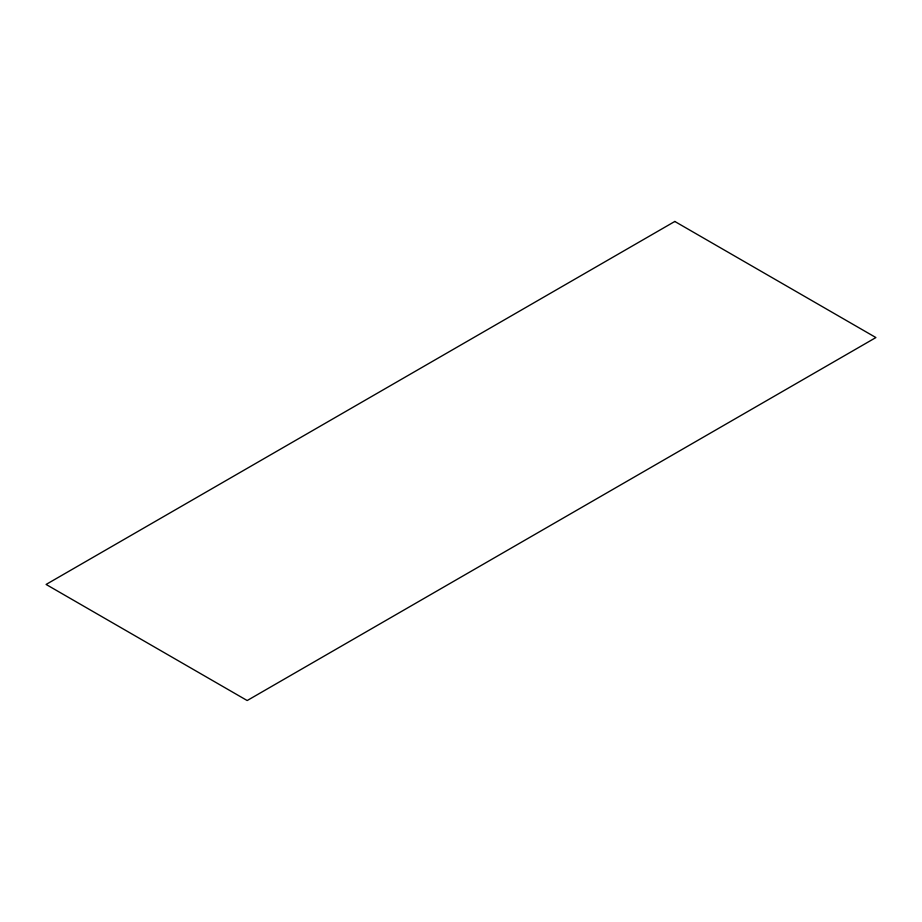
<?xml version="1.0" encoding="UTF-8"?>
<svg xmlns="http://www.w3.org/2000/svg" width="922" height="922" viewBox="0 0 922 922"><rect width="100%" height="100%" fill="white"/><g stroke="black" fill="none" stroke-linecap="round" stroke-linejoin="round"><path stroke-width="1.38" d="M674.812 221.464L46.1 584.444L247.188 700.536L875.9 337.556L674.812 221.464"/></g></svg>
